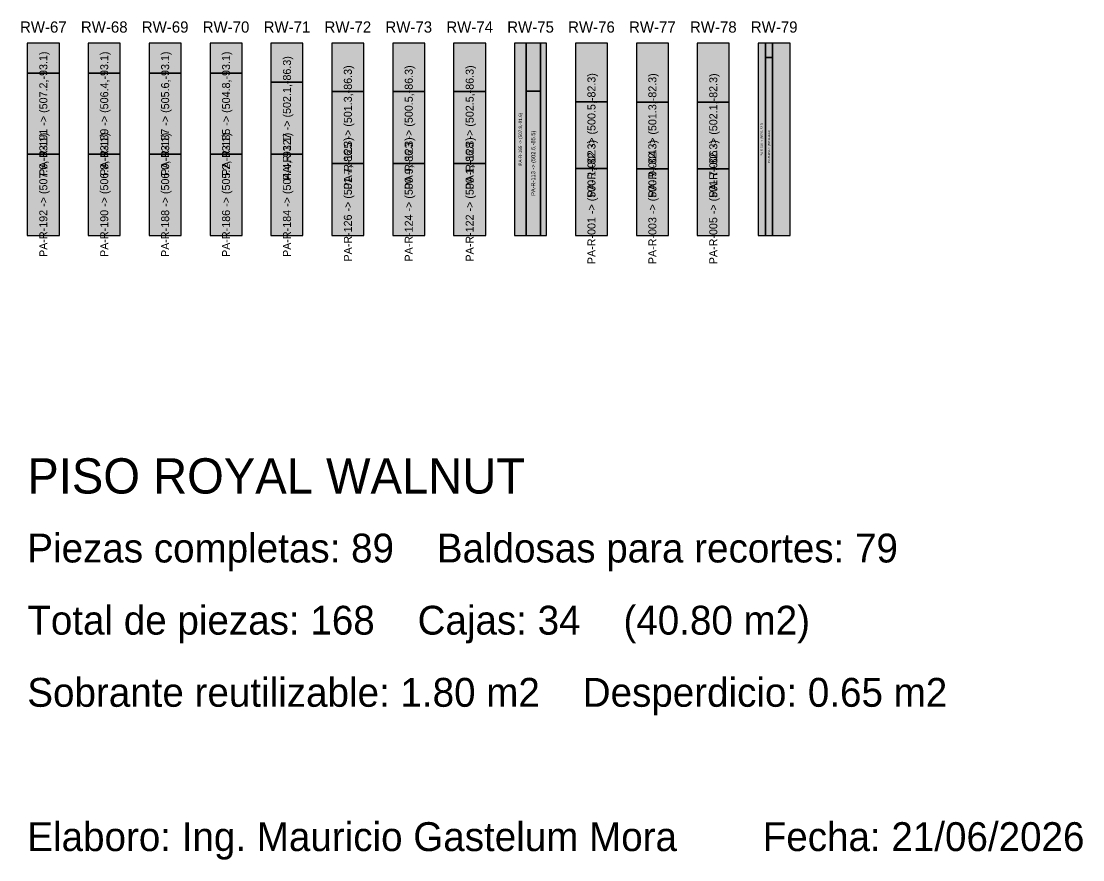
# Model space of a CAD drawing. Header units: metres. Extents: x 486.3 to 507.8, y -106.1 to -80.1.
# Drawn here: x 489.5 to 496.12, y -106.12 to -100.89 of the extents above; entities that cross this region are included whole.
import ezdxf
from ezdxf.enums import TextEntityAlignment as Align

# ---------------------------------------------------------------- set-up
doc = ezdxf.new("R2010")
doc.units = ezdxf.units.M
for name, color, linetype in [('RECORTE-DESPERDICIO', 1, 'Continuous'), ('RECORTE-PIEZA', 3, 'Continuous'), ('RECORTE-SOBRANTE', 2, 'Continuous'), ('RECORTE-TEXTO', 7, 'Continuous'), ('TITULO', 5, 'Continuous')]:
    doc.layers.add(name, color=color, linetype=linetype)

msp = doc.modelspace()

# ---------------------------------------------------------------- hatches: boundary and pattern name
at = {"layer": 'RECORTE-DESPERDICIO', "transparency": 33554610}
h = msp.add_hatch(color=1, dxfattribs=at)
h.dxf.hatch_style = 1
h.paths.add_polyline_path([(492.6507, -101.3304), (492.7397, -101.3304), (492.7397, -101.0304), (492.6507, -101.0304)])
h = msp.add_hatch(color=1, dxfattribs=at)
h.dxf.hatch_style = 1
h.paths.add_polyline_path([(492.7397, -102.2304), (492.7787, -102.2304), (492.7787, -101.0304), (492.7397, -101.0304)])
h = msp.add_hatch(color=1, dxfattribs=at)
h.dxf.hatch_style = 1
h.paths.add_polyline_path([(494.1437, -101.1203), (494.1887, -101.1203), (494.1887, -101.0304), (494.1437, -101.0304)])
at = {"layer": 'RECORTE-PIEZA', "transparency": 33554597}
h = msp.add_hatch(color=3, dxfattribs=at)
h.dxf.hatch_style = 1
h.paths.add_polyline_path([(492.5787, -102.2304), (492.6507, -102.2304), (492.6507, -101.0304), (492.5787, -101.0304)])
h = msp.add_hatch(color=3, dxfattribs=at)
h.dxf.hatch_style = 1
h.paths.add_polyline_path([(494.0987, -102.2304), (494.1437, -102.2304), (494.1437, -101.0304), (494.0987, -101.0304)])
h = msp.add_hatch(color=3, dxfattribs=at)
h.dxf.hatch_style = 1
h.paths.add_polyline_path([(494.1437, -102.2304), (494.1887, -102.2304), (494.1887, -101.1203), (494.1437, -101.1203)])
h = msp.add_hatch(color=3, dxfattribs=at)
h.dxf.hatch_style = 1
h.paths.add_polyline_path([(489.5387, -101.7239), (489.7387, -101.7239), (489.7387, -101.2174), (489.5387, -101.2174)])
h = msp.add_hatch(color=3, dxfattribs=at)
h.dxf.hatch_style = 1
h.paths.add_polyline_path([(489.9187, -101.7239), (490.1187, -101.7239), (490.1187, -101.2174), (489.9187, -101.2174)])
h = msp.add_hatch(color=3, dxfattribs=at)
h.dxf.hatch_style = 1
h.paths.add_polyline_path([(490.2987, -101.7239), (490.4987, -101.7239), (490.4987, -101.2174), (490.2987, -101.2174)])
h = msp.add_hatch(color=3, dxfattribs=at)
h.dxf.hatch_style = 1
h.paths.add_polyline_path([(490.6787, -101.7239), (490.8787, -101.7239), (490.8787, -101.2174), (490.6787, -101.2174)])
h = msp.add_hatch(color=3, dxfattribs=at)
h.dxf.hatch_style = 1
h.paths.add_polyline_path([(491.0587, -101.7239), (491.2587, -101.7239), (491.2587, -101.2749), (491.0587, -101.2749)])
h = msp.add_hatch(color=3, dxfattribs=at)
h.dxf.hatch_style = 1
h.paths.add_polyline_path([(491.4387, -101.7814), (491.6387, -101.7814), (491.6387, -101.3324), (491.4387, -101.3324)])
h = msp.add_hatch(color=3, dxfattribs=at)
h.dxf.hatch_style = 1
h.paths.add_polyline_path([(491.8187, -101.7814), (492.0187, -101.7814), (492.0187, -101.3324), (491.8187, -101.3324)])
h = msp.add_hatch(color=3, dxfattribs=at)
h.dxf.hatch_style = 1
h.paths.add_polyline_path([(492.1987, -101.7814), (492.3987, -101.7814), (492.3987, -101.3324), (492.1987, -101.3324)])
h = msp.add_hatch(color=3, dxfattribs=at)
h.dxf.hatch_style = 1
h.paths.add_polyline_path([(492.6507, -102.2304), (492.7397, -102.2304), (492.7397, -101.3304), (492.6507, -101.3304)])
h = msp.add_hatch(color=3, dxfattribs=at)
h.dxf.hatch_style = 1
h.paths.add_polyline_path([(492.9587, -101.8136), (493.1587, -101.8136), (493.1587, -101.3971), (492.9587, -101.3971)])
h = msp.add_hatch(color=3, dxfattribs=at)
h.dxf.hatch_style = 1
h.paths.add_polyline_path([(493.3387, -101.8142), (493.5387, -101.8142), (493.5387, -101.3983), (493.3387, -101.3983)])
h = msp.add_hatch(color=3, dxfattribs=at)
h.dxf.hatch_style = 1
h.paths.add_polyline_path([(493.7187, -101.8148), (493.9187, -101.8148), (493.9187, -101.3995), (493.7187, -101.3995)])
h = msp.add_hatch(color=3, dxfattribs=at)
h.dxf.hatch_style = 1
h.paths.add_polyline_path([(489.5387, -102.2304), (489.7387, -102.2304), (489.7387, -101.7239), (489.5387, -101.7239)])
h = msp.add_hatch(color=3, dxfattribs=at)
h.dxf.hatch_style = 1
h.paths.add_polyline_path([(489.9187, -102.2304), (490.1187, -102.2304), (490.1187, -101.7239), (489.9187, -101.7239)])
h = msp.add_hatch(color=3, dxfattribs=at)
h.dxf.hatch_style = 1
h.paths.add_polyline_path([(490.2987, -102.2304), (490.4987, -102.2304), (490.4987, -101.7239), (490.2987, -101.7239)])
h = msp.add_hatch(color=3, dxfattribs=at)
h.dxf.hatch_style = 1
h.paths.add_polyline_path([(490.6787, -102.2304), (490.8787, -102.2304), (490.8787, -101.7239), (490.6787, -101.7239)])
h = msp.add_hatch(color=3, dxfattribs=at)
h.dxf.hatch_style = 1
h.paths.add_polyline_path([(491.0587, -102.2304), (491.2587, -102.2304), (491.2587, -101.7239), (491.0587, -101.7239)])
h = msp.add_hatch(color=3, dxfattribs=at)
h.dxf.hatch_style = 1
h.paths.add_polyline_path([(491.4387, -102.2304), (491.6387, -102.2304), (491.6387, -101.7814), (491.4387, -101.7814)])
h = msp.add_hatch(color=3, dxfattribs=at)
h.dxf.hatch_style = 1
h.paths.add_polyline_path([(491.8187, -102.2304), (492.0187, -102.2304), (492.0187, -101.7814), (491.8187, -101.7814)])
h = msp.add_hatch(color=3, dxfattribs=at)
h.dxf.hatch_style = 1
h.paths.add_polyline_path([(492.1987, -102.2304), (492.3987, -102.2304), (492.3987, -101.7814), (492.1987, -101.7814)])
h = msp.add_hatch(color=3, dxfattribs=at)
h.dxf.hatch_style = 1
h.paths.add_polyline_path([(492.9587, -102.2304), (493.1587, -102.2304), (493.1587, -101.8136), (492.9587, -101.8136)])
h = msp.add_hatch(color=3, dxfattribs=at)
h.dxf.hatch_style = 1
h.paths.add_polyline_path([(493.3387, -102.2304), (493.5387, -102.2304), (493.5387, -101.8142), (493.3387, -101.8142)])
h = msp.add_hatch(color=3, dxfattribs=at)
h.dxf.hatch_style = 1
h.paths.add_polyline_path([(493.7187, -102.2304), (493.9187, -102.2304), (493.9187, -101.8148), (493.7187, -101.8148)])
at = {"layer": 'RECORTE-SOBRANTE', "transparency": 33554610}
h = msp.add_hatch(color=2, dxfattribs=at)
h.dxf.hatch_style = 1
h.paths.add_polyline_path([(489.5387, -101.2174), (489.7387, -101.2174), (489.7387, -101.0304), (489.5387, -101.0304)])
h = msp.add_hatch(color=2, dxfattribs=at)
h.dxf.hatch_style = 1
h.paths.add_polyline_path([(489.9187, -101.2174), (490.1187, -101.2174), (490.1187, -101.0304), (489.9187, -101.0304)])
h = msp.add_hatch(color=2, dxfattribs=at)
h.dxf.hatch_style = 1
h.paths.add_polyline_path([(490.2987, -101.2174), (490.4987, -101.2174), (490.4987, -101.0304), (490.2987, -101.0304)])
h = msp.add_hatch(color=2, dxfattribs=at)
h.dxf.hatch_style = 1
h.paths.add_polyline_path([(490.6787, -101.2174), (490.8787, -101.2174), (490.8787, -101.0304), (490.6787, -101.0304)])
h = msp.add_hatch(color=2, dxfattribs=at)
h.dxf.hatch_style = 1
h.paths.add_polyline_path([(491.0587, -101.2749), (491.2587, -101.2749), (491.2587, -101.0304), (491.0587, -101.0304)])
h = msp.add_hatch(color=2, dxfattribs=at)
h.dxf.hatch_style = 1
h.paths.add_polyline_path([(491.4387, -101.3324), (491.6387, -101.3324), (491.6387, -101.0304), (491.4387, -101.0304)])
h = msp.add_hatch(color=2, dxfattribs=at)
h.dxf.hatch_style = 1
h.paths.add_polyline_path([(491.8187, -101.3324), (492.0187, -101.3324), (492.0187, -101.0304), (491.8187, -101.0304)])
h = msp.add_hatch(color=2, dxfattribs=at)
h.dxf.hatch_style = 1
h.paths.add_polyline_path([(492.1987, -101.3324), (492.3987, -101.3324), (492.3987, -101.0304), (492.1987, -101.0304)])
h = msp.add_hatch(color=2, dxfattribs=at)
h.dxf.hatch_style = 1
h.paths.add_polyline_path([(492.9587, -101.3971), (493.1587, -101.3971), (493.1587, -101.0304), (492.9587, -101.0304)])
h = msp.add_hatch(color=2, dxfattribs=at)
h.dxf.hatch_style = 1
h.paths.add_polyline_path([(493.3387, -101.3983), (493.5387, -101.3983), (493.5387, -101.0304), (493.3387, -101.0304)])
h = msp.add_hatch(color=2, dxfattribs=at)
h.dxf.hatch_style = 1
h.paths.add_polyline_path([(493.7187, -101.3995), (493.9187, -101.3995), (493.9187, -101.0304), (493.7187, -101.0304)])
h = msp.add_hatch(color=2, dxfattribs=at)
h.dxf.hatch_style = 1
h.paths.add_polyline_path([(494.1887, -102.2304), (494.2987, -102.2304), (494.2987, -101.0304), (494.1887, -101.0304)])

# ---------------------------------------------------------------- linework, layer by layer
at = {"layer": 'RECORTE-DESPERDICIO'}
for points in [[(492.6507, -101.3304), (492.7397, -101.3304), (492.7397, -101.0304), (492.6507, -101.0304)], [(492.7397, -102.2304), (492.7787, -102.2304), (492.7787, -101.0304), (492.7397, -101.0304)], [(494.1437, -101.1203), (494.1887, -101.1203), (494.1887, -101.0304), (494.1437, -101.0304)]]:
    msp.add_lwpolyline(points, close=True, dxfattribs=at)
at = {"layer": 'RECORTE-PIEZA'}
for points in [[(492.5787, -102.2304), (492.6507, -102.2304), (492.6507, -101.0304), (492.5787, -101.0304)], [(494.0987, -102.2304), (494.1437, -102.2304), (494.1437, -101.0304), (494.0987, -101.0304)], [(494.1437, -102.2304), (494.1887, -102.2304), (494.1887, -101.1203), (494.1437, -101.1203)], [(489.5387, -101.7239), (489.7387, -101.7239), (489.7387, -101.2174), (489.5387, -101.2174)], [(489.9187, -101.7239), (490.1187, -101.7239), (490.1187, -101.2174), (489.9187, -101.2174)], [(490.2987, -101.7239), (490.4987, -101.7239), (490.4987, -101.2174), (490.2987, -101.2174)], [(490.6787, -101.7239), (490.8787, -101.7239), (490.8787, -101.2174), (490.6787, -101.2174)], [(491.0587, -101.7239), (491.2587, -101.7239), (491.2587, -101.2749), (491.0587, -101.2749)], [(491.4387, -101.7814), (491.6387, -101.7814), (491.6387, -101.3324), (491.4387, -101.3324)], [(491.8187, -101.7814), (492.0187, -101.7814), (492.0187, -101.3324), (491.8187, -101.3324)], [(492.1987, -101.7814), (492.3987, -101.7814), (492.3987, -101.3324), (492.1987, -101.3324)], [(492.6507, -102.2304), (492.7397, -102.2304), (492.7397, -101.3304), (492.6507, -101.3304)], [(492.9587, -101.8136), (493.1587, -101.8136), (493.1587, -101.3971), (492.9587, -101.3971)], [(493.3387, -101.8142), (493.5387, -101.8142), (493.5387, -101.3983), (493.3387, -101.3983)], [(493.7187, -101.8148), (493.9187, -101.8148), (493.9187, -101.3995), (493.7187, -101.3995)], [(489.5387, -102.2304), (489.7387, -102.2304), (489.7387, -101.7239), (489.5387, -101.7239)], [(489.9187, -102.2304), (490.1187, -102.2304), (490.1187, -101.7239), (489.9187, -101.7239)], [(490.2987, -102.2304), (490.4987, -102.2304), (490.4987, -101.7239), (490.2987, -101.7239)], [(490.6787, -102.2304), (490.8787, -102.2304), (490.8787, -101.7239), (490.6787, -101.7239)], [(491.0587, -102.2304), (491.2587, -102.2304), (491.2587, -101.7239), (491.0587, -101.7239)], [(491.4387, -102.2304), (491.6387, -102.2304), (491.6387, -101.7814), (491.4387, -101.7814)], [(491.8187, -102.2304), (492.0187, -102.2304), (492.0187, -101.7814), (491.8187, -101.7814)], [(492.1987, -102.2304), (492.3987, -102.2304), (492.3987, -101.7814), (492.1987, -101.7814)], [(492.9587, -102.2304), (493.1587, -102.2304), (493.1587, -101.8136), (492.9587, -101.8136)], [(493.3387, -102.2304), (493.5387, -102.2304), (493.5387, -101.8142), (493.3387, -101.8142)], [(493.7187, -102.2304), (493.9187, -102.2304), (493.9187, -101.8148), (493.7187, -101.8148)]]:
    msp.add_lwpolyline(points, close=True, dxfattribs=at)
at = {"layer": 'RECORTE-SOBRANTE'}
for points in [[(489.5387, -101.2174), (489.7387, -101.2174), (489.7387, -101.0304), (489.5387, -101.0304)], [(489.9187, -101.2174), (490.1187, -101.2174), (490.1187, -101.0304), (489.9187, -101.0304)], [(490.2987, -101.2174), (490.4987, -101.2174), (490.4987, -101.0304), (490.2987, -101.0304)], [(490.6787, -101.2174), (490.8787, -101.2174), (490.8787, -101.0304), (490.6787, -101.0304)], [(491.0587, -101.2749), (491.2587, -101.2749), (491.2587, -101.0304), (491.0587, -101.0304)], [(491.4387, -101.3324), (491.6387, -101.3324), (491.6387, -101.0304), (491.4387, -101.0304)], [(491.8187, -101.3324), (492.0187, -101.3324), (492.0187, -101.0304), (491.8187, -101.0304)], [(492.1987, -101.3324), (492.3987, -101.3324), (492.3987, -101.0304), (492.1987, -101.0304)], [(492.9587, -101.3971), (493.1587, -101.3971), (493.1587, -101.0304), (492.9587, -101.0304)], [(493.3387, -101.3983), (493.5387, -101.3983), (493.5387, -101.0304), (493.3387, -101.0304)], [(493.7187, -101.3995), (493.9187, -101.3995), (493.9187, -101.0304), (493.7187, -101.0304)], [(494.1887, -102.2304), (494.2987, -102.2304), (494.2987, -101.0304), (494.1887, -101.0304)]]:
    msp.add_lwpolyline(points, close=True, dxfattribs=at)
at = {"layer": 'RECORTE-TEXTO'}
for points in [[(489.5387, -102.2304), (489.7387, -102.2304), (489.7387, -101.0304), (489.5387, -101.0304)], [(489.9187, -102.2304), (490.1187, -102.2304), (490.1187, -101.0304), (489.9187, -101.0304)], [(490.2987, -102.2304), (490.4987, -102.2304), (490.4987, -101.0304), (490.2987, -101.0304)], [(490.6787, -102.2304), (490.8787, -102.2304), (490.8787, -101.0304), (490.6787, -101.0304)], [(491.0587, -102.2304), (491.2587, -102.2304), (491.2587, -101.0304), (491.0587, -101.0304)], [(491.4387, -102.2304), (491.6387, -102.2304), (491.6387, -101.0304), (491.4387, -101.0304)], [(491.8187, -102.2304), (492.0187, -102.2304), (492.0187, -101.0304), (491.8187, -101.0304)], [(492.1987, -102.2304), (492.3987, -102.2304), (492.3987, -101.0304), (492.1987, -101.0304)], [(492.5787, -102.2304), (492.7787, -102.2304), (492.7787, -101.0304), (492.5787, -101.0304)], [(492.9587, -102.2304), (493.1587, -102.2304), (493.1587, -101.0304), (492.9587, -101.0304)], [(493.3387, -102.2304), (493.5387, -102.2304), (493.5387, -101.0304), (493.3387, -101.0304)], [(493.7187, -102.2304), (493.9187, -102.2304), (493.9187, -101.0304), (493.7187, -101.0304)], [(494.0987, -102.2304), (494.2987, -102.2304), (494.2987, -101.0304), (494.0987, -101.0304)]]:
    msp.add_lwpolyline(points, close=True, dxfattribs=at)

# ---------------------------------------------------------------- texts
for s, p in [('RW-67', (489.6387, -100.9304)), ('RW-68', (490.0187, -100.9304)), ('RW-69', (490.3987, -100.9304)), ('RW-70', (490.7787, -100.9304)), ('RW-71', (491.1587, -100.9304)), ('RW-72', (491.5387, -100.9304)), ('RW-73', (491.9187, -100.9304)), ('RW-74', (492.2987, -100.9304)), ('RW-75', (492.6787, -100.9304)), ('RW-76', (493.0587, -100.9304)), ('RW-77', (493.4387, -100.9304)), ('RW-78', (493.8187, -100.9304)), ('RW-79', (494.1987, -100.9304))]:
    msp.add_text(s, height=0.07, dxfattribs=at).set_placement(p, align=Align.MIDDLE_CENTER)
for s, height, p in [('PA-R-191 -> (507.2,-93.1)', 0.05, (489.6387, -101.4707)), ('PA-R-189 -> (506.4,-93.1)', 0.05, (490.0187, -101.4707)), ('PA-R-187 -> (505.6,-93.1)', 0.05, (490.3987, -101.4707)), ('PA-R-185 -> (504.8,-93.1)', 0.05, (490.7787, -101.4707)), ('PA-R-127 -> (502.1,-86.3)', 0.05, (491.1587, -101.4994)), ('PA-R-125 -> (501.3,-86.3)', 0.05, (491.5387, -101.5569)), ('PA-R-123 -> (500.5,-86.3)', 0.05, (491.9187, -101.5569)), ('PA-R-128 -> (502.5,-86.3)', 0.05, (492.2987, -101.5569)), ('PA-R-002 -> (500.5,-82.3)', 0.05, (493.0587, -101.6054)), ('PA-R-004 -> (501.3,-82.3)', 0.05, (493.4387, -101.6063)), ('PA-R-006 -> (502.1,-82.3)', 0.05, (493.8187, -101.6072)), ('PA-R-165 -> (507.8,-91.6)', 0.020571, (492.6147, -101.6304)), ('PA-R-046 -> (507.8,-83.2)', 0.012857, (494.1212, -101.6304)), ('PA-R-192 -> (507.6,-93.1)', 0.05, (489.6387, -101.9772)), ('PA-R-190 -> (506.8,-93.1)', 0.05, (490.0187, -101.9772)), ('PA-R-188 -> (506.0,-93.1)', 0.05, (490.3987, -101.9772)), ('PA-R-186 -> (505.2,-93.1)', 0.05, (490.7787, -101.9772)), ('PA-R-184 -> (504.4,-93.1)', 0.05, (491.1587, -101.9772)), ('PA-R-113 -> (502.6,-85.5)', 0.025429, (492.6952, -101.7804)), ('PA-R-084 -> (507.8,-84.3)', 0.012857, (494.1662, -101.6754)), ('PA-R-126 -> (501.7,-86.3)', 0.05, (491.5387, -102.0059)), ('PA-R-124 -> (500.9,-86.3)', 0.05, (491.9187, -102.0059)), ('PA-R-122 -> (500.1,-86.3)', 0.05, (492.2987, -102.0059)), ('PA-R-001 -> (500.1,-82.3)', 0.05, (493.0587, -102.022)), ('PA-R-003 -> (500.9,-82.3)', 0.05, (493.4387, -102.0223)), ('PA-R-005 -> (501.7,-82.3)', 0.05, (493.8187, -102.0226))]:
    msp.add_text(s, height=height, rotation=90, dxfattribs=at).set_placement(p, align=Align.MIDDLE_CENTER)
at = {"layer": 'TITULO', "color": 5}
for s, height, p in [('PISO ROYAL WALNUT', 0.22, (489.5387, -103.7304)), ('Piezas completas: 89    Baldosas para recortes: 79', 0.18, (489.5387, -104.1804)), ('Total de piezas: 168    Cajas: 34    (40.80 m2)', 0.18, (489.5387, -104.6304)), ('Sobrante reutilizable: 1.80 m2    Desperdicio: 0.65 m2', 0.18, (489.5387, -105.0804)), ('Elaboro: Ing. Mauricio Gastelum Mora        Fecha: 21/06/2026', 0.18, (489.5387, -105.9804))]:
    msp.add_text(s, height=height, dxfattribs=at).set_placement(p, align=Align.MIDDLE_LEFT)

doc.saveas('drawing.dxf')
